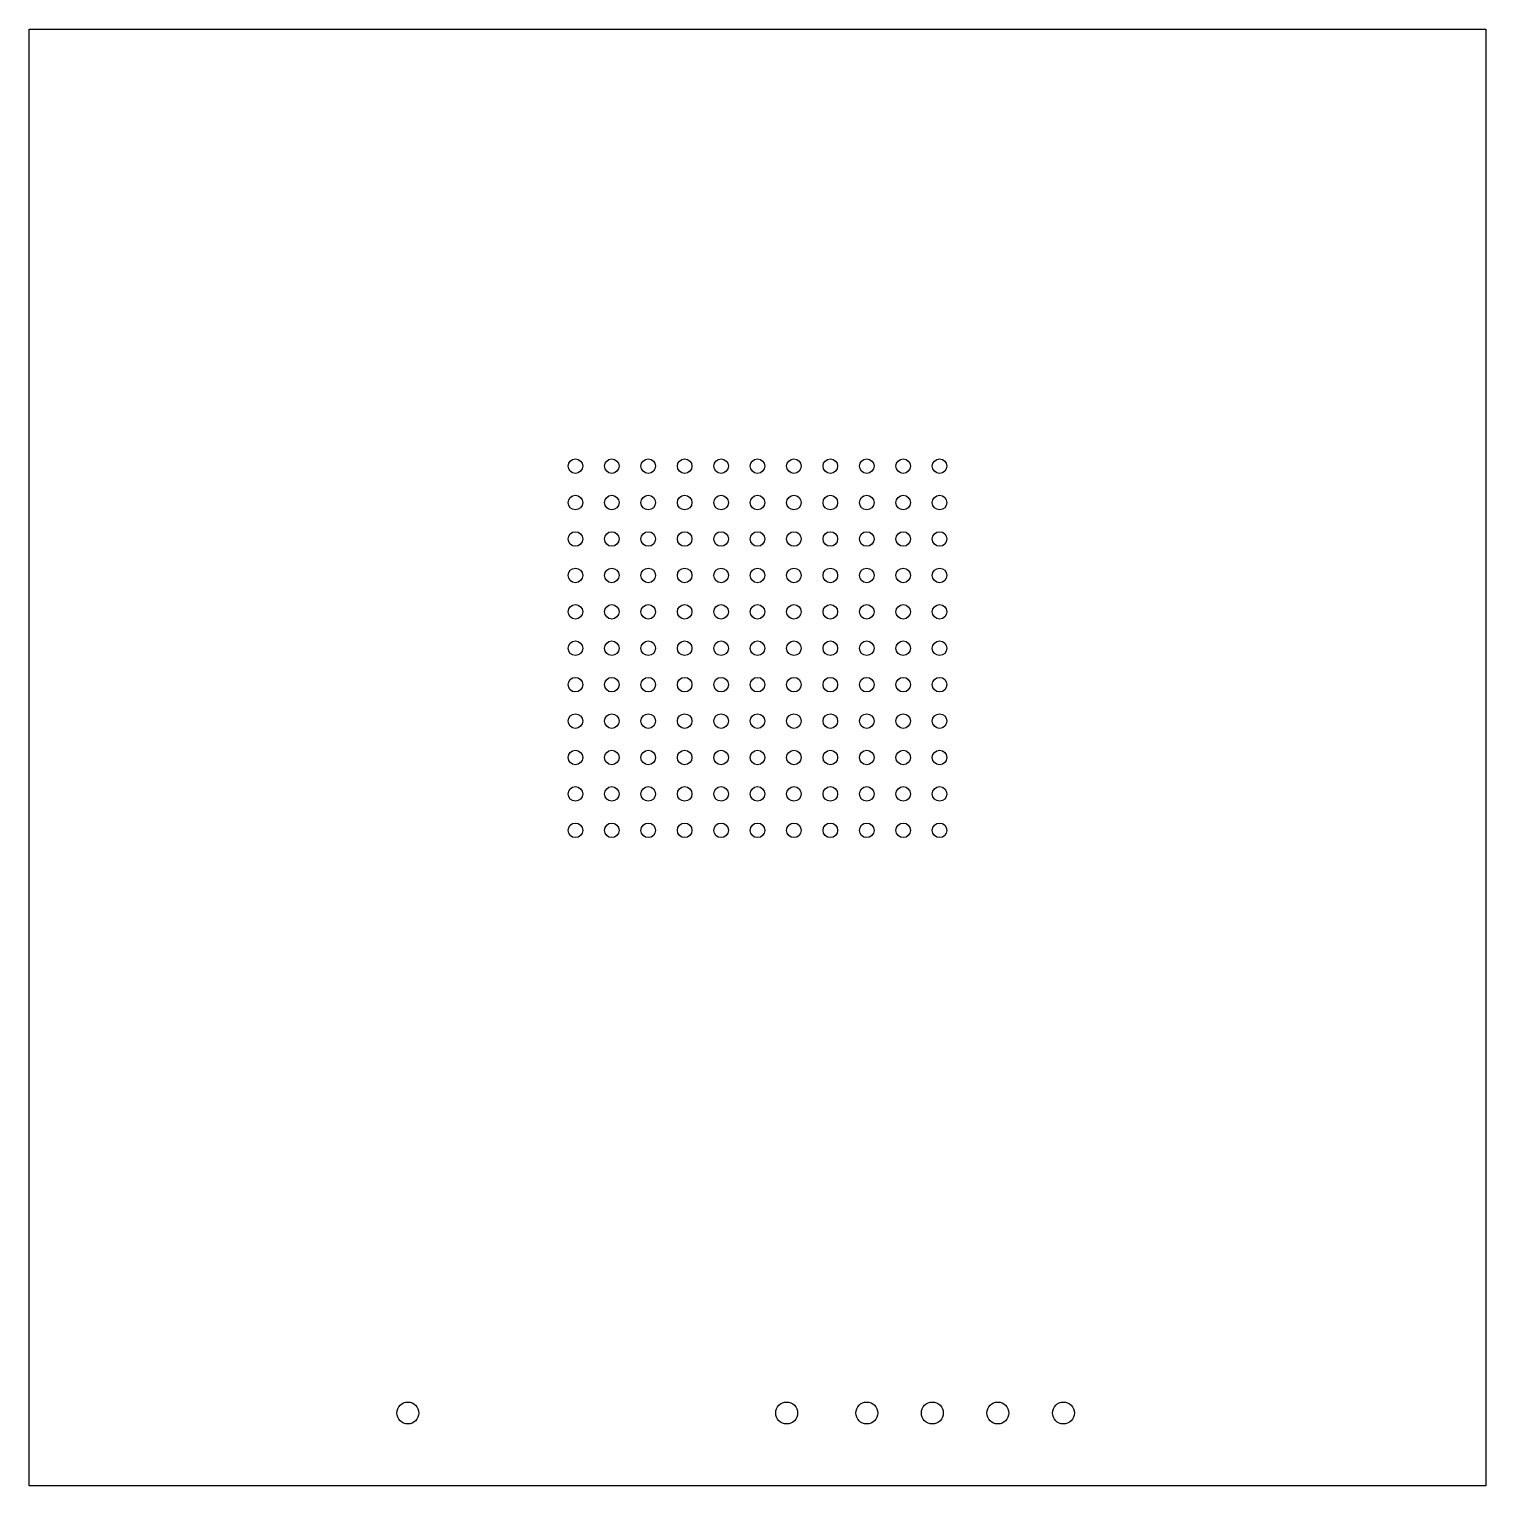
# Model space of a CAD drawing. Header units: millimetres. Extents: x 0 to 200, y -200 to 0.
import ezdxf

# ---------------------------------------------------------------- set-up
doc = ezdxf.new("R2010")
doc.units = ezdxf.units.MM

msp = doc.modelspace()

# ---------------------------------------------------------------- linework, layer by layer
msp.add_lwpolyline([(0, 0), (200, 0), (200, -200), (0, -200), (0, 0)], close=True)
for centre, radius in [((75, -60), 1), ((80, -60), 1), ((85, -60), 1), ((90, -60), 1), ((95, -60), 1), ((100, -60), 1), ((105, -60), 1), ((110, -60), 1), ((115, -60), 1), ((120, -60), 1), ((125, -60), 1), ((75, -65), 1), ((80, -65), 1), ((85, -65), 1), ((90, -65), 1), ((95, -65), 1), ((100, -65), 1), ((105, -65), 1), ((110, -65), 1), ((115, -65), 1), ((120, -65), 1), ((125, -65), 1), ((75, -70), 1), ((80, -70), 1), ((85, -70), 1), ((90, -70), 1), ((95, -70), 1), ((100, -70), 1), ((105, -70), 1), ((110, -70), 1), ((115, -70), 1), ((120, -70), 1), ((125, -70), 1), ((75, -75), 1), ((80, -75), 1), ((85, -75), 1), ((90, -75), 1), ((95, -75), 1), ((100, -75), 1), ((105, -75), 1), ((110, -75), 1), ((115, -75), 1), ((120, -75), 1), ((125, -75), 1), ((75, -80), 1), ((80, -80), 1), ((85, -80), 1), ((90, -80), 1), ((95, -80), 1), ((100, -80), 1), ((105, -80), 1), ((110, -80), 1), ((115, -80), 1), ((120, -80), 1), ((125, -80), 1), ((75, -85), 1), ((80, -85), 1), ((85, -85), 1), ((90, -85), 1), ((95, -85), 1), ((100, -85), 1), ((105, -85), 1), ((110, -85), 1), ((115, -85), 1), ((120, -85), 1), ((125, -85), 1), ((75, -90), 1), ((80, -90), 1), ((85, -90), 1), ((90, -90), 1), ((95, -90), 1), ((100, -90), 1), ((105, -90), 1), ((110, -90), 1), ((115, -90), 1), ((120, -90), 1), ((125, -90), 1), ((75, -95), 1), ((80, -95), 1), ((85, -95), 1), ((90, -95), 1), ((95, -95), 1), ((100, -95), 1), ((105, -95), 1), ((110, -95), 1), ((115, -95), 1), ((120, -95), 1), ((125, -95), 1), ((75, -100), 1), ((80, -100), 1), ((85, -100), 1), ((90, -100), 1), ((95, -100), 1), ((100, -100), 1), ((105, -100), 1), ((110, -100), 1), ((115, -100), 1), ((120, -100), 1), ((125, -100), 1), ((75, -105), 1), ((80, -105), 1), ((85, -105), 1), ((90, -105), 1), ((95, -105), 1), ((100, -105), 1), ((105, -105), 1), ((110, -105), 1), ((115, -105), 1), ((120, -105), 1), ((125, -105), 1), ((75, -110), 1), ((80, -110), 1), ((85, -110), 1), ((90, -110), 1), ((95, -110), 1), ((100, -110), 1), ((105, -110), 1), ((110, -110), 1), ((115, -110), 1), ((120, -110), 1), ((125, -110), 1), ((52, -190), 1.5), ((104, -190), 1.5), ((115, -190), 1.5), ((124, -190), 1.5), ((133, -190), 1.5), ((142, -190), 1.5)]:
    msp.add_circle(centre, radius)

doc.saveas('drawing.dxf')
